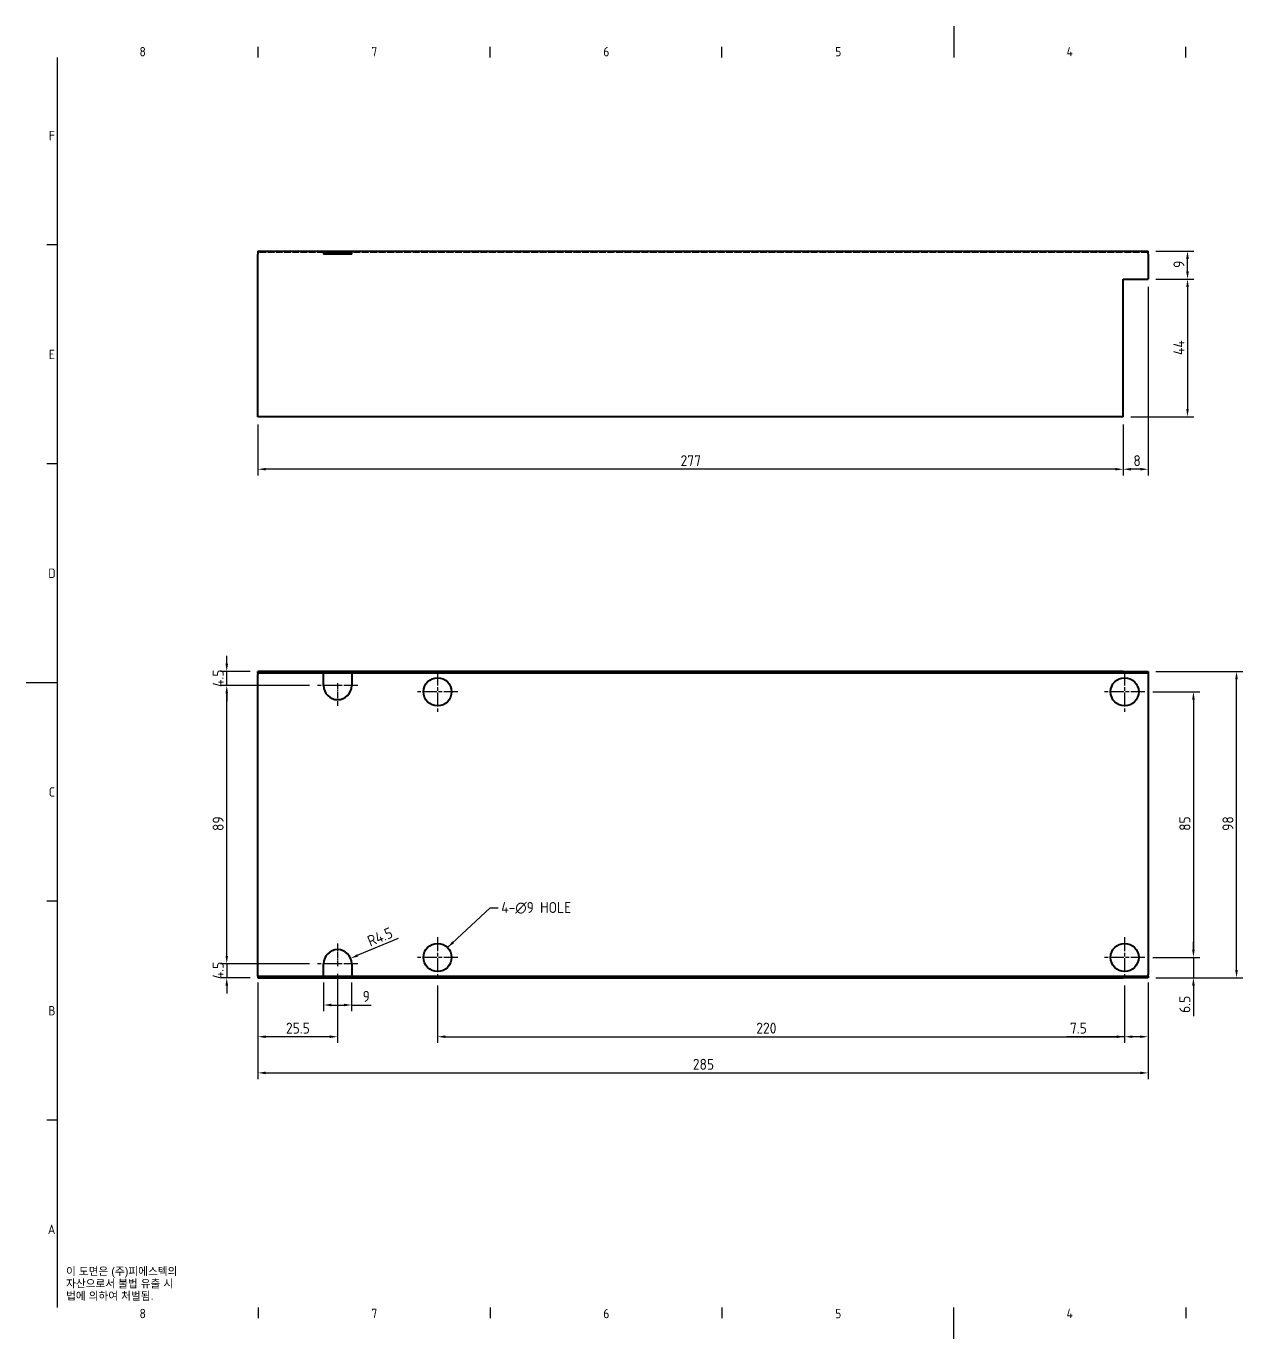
# Model space of a CAD drawing. Header units: millimetres. Extents: x 0 to 594, y 0 to 420.
# Drawn here: x 0 to 389.5, y 0 to 420 of the extents above; entities that cross this region are included whole.
import ezdxf

# ---------------------------------------------------------------- set-up
doc = ezdxf.new("R2010")
doc.units = ezdxf.units.MM
doc.linetypes.add('CHAIN', pattern=[0.3543, 0.2362, -0.0295, 0.0591, -0.0295])
doc.linetypes.add('DASHED', pattern=[0.2067, 0.1654, -0.0413])
doc.layers.get('0').update_dxf_attribs({"color": 3, "lineweight": 25})
for name, color, linetype, lineweight in [('가려진 것(ISO)', 2, 'DASHED', 18), ('가시적인 것(ISO)', 3, 'Continuous', 40), ('경계(ISO)', 7, 'Continuous', 25), ('기호(ISO)', 5, 'Continuous', 25), ('중심 표식(ISO)', 1, 'Continuous', 25), ('치수(ISO)', 2, 'Continuous', 25)]:
    doc.layers.add(name, color=color, linetype=linetype, lineweight=lineweight)
doc.styles.add('문자 텍스트_PSTEK_POSCO', font='isocp.shx')
doc.styles.add('치수 텍스트_PSTEK_POSCO', font='isocp.shx')
doc.dimstyles.new('치수_PSTEK_POSCO', dxfattribs={"dimtxt": 3.5, "dimasz": 2.5, "dimexe": 2, "dimexo": 2.5, "dimgap": 1, "dimtad": 1, "dimrnd": 1e-08, "dimdsep": 46, "dimtxsty": '치수 텍스트_PSTEK_POSCO', "dimcen": 0.09, "dimdle": 10, "dimclrd": 7, "dimclre": 7, "dimclrt": 2, "dimadec": 1, "dimazin": 2, "dimtfac": 1, "dimtmove": 0, "dimatfit": 3, "dimfxl": 0, "dimtolj": 1, "dimlwd": -1, "dimlwe": -1, "dimarcsym": 0})
doc.dimstyles.new('치수_PSTEK_POSCO$7', dxfattribs={"dimtxt": 3.5, "dimasz": 2.5, "dimexe": 2, "dimexo": 2.5, "dimgap": 1, "dimtad": 1, "dimrnd": 1e-08, "dimdsep": 46, "dimtxsty": '치수 텍스트_PSTEK_POSCO', "dimcen": 0.09, "dimdle": 10, "dimclrd": 7, "dimclre": 7, "dimclrt": 2, "dimadec": 1, "dimazin": 2, "dimtfac": 1, "dimtmove": 0, "dimatfit": 3, "dimfxl": 0, "dimtolj": 1, "dimlwd": -1, "dimlwe": -1, "dimarcsym": 0})

# ---------------------------------------------------------------- blocks, each defined once
blk = doc.blocks.new('경계 Default Border')
at = {"layer": '경계(ISO)'}
for p, q in [((74.25, 410), (74.25, 413.4)), ((148.5, 410), (148.5, 413.4)), ((222.75, 410), (222.75, 413.4)), ((371.25, 410), (371.25, 413.4)), ((10, 350), (6.6, 350)), ((10, 280), (6.6, 280)), ((10, 140), (6.6, 140)), ((10, 70), (6.6, 70)), ((74.25, 10), (74.25, 6.6)), ((148.5, 10), (148.5, 6.6)), ((222.75, 10), (222.75, 6.6)), ((371.25, 10), (371.25, 6.6))]:
    blk.add_line(p, q, dxfattribs=at)
at = {"layer": '경계(ISO)', "flags": 128}
for points in [[(297, 420), (297, 410)], [(10, 10), (10, 410)], [(0, 210), (10, 210)], [(297, 0), (297, 10)]]:
    blk.add_lwpolyline(points, dxfattribs=at)
at = {"layer": '경계(ISO)', "color": 2, "char_height": 3, "attachment_point": 7, "style": '문자 텍스트_PSTEK_POSCO'}
for s, insert in [('8', (36.27, 410.37)), ('7', (110.52, 410.39)), ('6', (184.77, 410.37)), ('5', (259.02, 410.37)), ('4', (333.1, 410.4)), ('F', (7.24, 383.5)), ('E', (7.24, 313.47)), ('D', (7.08, 243.47)), ('C', (7.24, 173.47)), ('B', (7.08, 103.47)), ('A', (6.91, 33.49)), ('8', (36.27, 6.57)), ('7', (110.52, 6.59)), ('6', (184.77, 6.57)), ('5', (259.02, 6.57)), ('4', (333.1, 6.6))]:
    blk.add_mtext(s, dxfattribs=dict(at, insert=insert))
blk = doc.blocks.new('*D23')
at = {"layer": 'Defpoints', "color": 0}
for p in [(74.2, 115.52), (359.2, 116.52), (359.2, 85.07)]:
    blk.add_point(p, dxfattribs=at)
at = {"layer": '치수(ISO)', "color": 7}
for p, q in [((359.2, 114.02), (359.2, 83.07)), ((74.2, 113.02), (74.2, 83.07)), ((76.7, 85.07), (356.7, 85.07))]:
    blk.add_line(p, q, dxfattribs=at)
for points in [[(76.7, 85.49), (76.7, 84.65), (74.2, 85.07)], [(356.7, 85.49), (356.7, 84.65), (359.2, 85.07)]]:
    blk.add_solid(points, dxfattribs=at)
at = {"layer": '치수(ISO)', "color": 2, "insert": (213.44, 87.82), "char_height": 3.5, "attachment_point": 4, "style": '치수 텍스트_PSTEK_POSCO'}
blk.add_mtext('\\A1;285', dxfattribs=at)
blk = doc.blocks.new('*D24')
at = {"layer": 'Defpoints', "color": 0}
for p in [(359.2, 213.52), (387.52, 213.52), (359.2, 115.52)]:
    blk.add_point(p, dxfattribs=at)
at = {"layer": '치수(ISO)', "color": 7}
for p, q in [((361.7, 213.52), (389.52, 213.52)), ((387.52, 118.02), (387.52, 211.02)), ((361.7, 115.52), (389.52, 115.52))]:
    blk.add_line(p, q, dxfattribs=at)
for points in [[(387.11, 211.02), (387.94, 211.02), (387.52, 213.52)], [(387.11, 118.02), (387.94, 118.02), (387.52, 115.52)]]:
    blk.add_solid(points, dxfattribs=at)
at = {"layer": '치수(ISO)', "color": 2, "insert": (384.77, 162.52), "char_height": 3.5, "attachment_point": 4, "rotation": 90, "style": '치수 텍스트_PSTEK_POSCO'}
blk.add_mtext('\\A1;98', dxfattribs=at)
blk = doc.blocks.new('*D25')
at = {"layer": 'Defpoints', "color": 0}
for p in [(358.2, 207.02), (358.2, 122.02), (373.73, 122.02)]:
    blk.add_point(p, dxfattribs=at)
at = {"layer": '치수(ISO)', "color": 7}
for p, q in [((360.7, 207.02), (375.73, 207.02)), ((373.73, 204.52), (373.73, 124.52)), ((360.7, 122.02), (375.73, 122.02))]:
    blk.add_line(p, q, dxfattribs=at)
for points in [[(373.31, 204.52), (374.15, 204.52), (373.73, 207.02)], [(373.31, 124.52), (374.15, 124.52), (373.73, 122.02)]]:
    blk.add_solid(points, dxfattribs=at)
at = {"layer": '치수(ISO)', "color": 2, "insert": (370.98, 162.52), "char_height": 3.5, "attachment_point": 4, "rotation": 90, "style": '치수 텍스트_PSTEK_POSCO'}
blk.add_mtext('\\A1;85', dxfattribs=at)
blk = doc.blocks.new('*D26')
at = {"layer": 'Defpoints', "color": 0}
for p in [(131.7, 115.52), (351.7, 115.52), (351.7, 96.65)]:
    blk.add_point(p, dxfattribs=at)
at = {"layer": '치수(ISO)', "color": 7}
for p, q in [((131.7, 113.02), (131.7, 94.65)), ((351.7, 113.02), (351.7, 94.65)), ((134.2, 96.65), (349.2, 96.65))]:
    blk.add_line(p, q, dxfattribs=at)
for points in [[(134.2, 97.07), (134.2, 96.23), (131.7, 96.65)], [(349.2, 97.07), (349.2, 96.23), (351.7, 96.65)]]:
    blk.add_solid(points, dxfattribs=at)
at = {"layer": '치수(ISO)', "color": 2, "insert": (233.76, 99.4), "char_height": 3.5, "attachment_point": 4, "style": '치수 텍스트_PSTEK_POSCO'}
blk.add_mtext('\\A1;220', dxfattribs=at)
blk = doc.blocks.new('*D27')
at = {"layer": 'Defpoints', "color": 0}
for p in [(351.7, 115.52), (359.2, 116.52), (351.7, 96.65)]:
    blk.add_point(p, dxfattribs=at)
at = {"layer": '치수(ISO)', "color": 7}
for p, q in [((359.2, 114.02), (359.2, 94.65)), ((351.7, 113.02), (351.7, 94.65)), ((351.7, 96.65), (333.18, 96.65)), ((356.7, 96.65), (354.2, 96.65))]:
    blk.add_line(p, q, dxfattribs=at)
for points in [[(354.2, 97.07), (354.2, 96.23), (351.7, 96.65)], [(356.7, 97.07), (356.7, 96.23), (359.2, 96.65)]]:
    blk.add_solid(points, dxfattribs=at)
at = {"layer": '치수(ISO)', "color": 2, "insert": (334.18, 99.4), "char_height": 3.5, "attachment_point": 4, "style": '치수 텍스트_PSTEK_POSCO'}
blk.add_mtext('\\A1;7.5', dxfattribs=at)
blk = doc.blocks.new('*D28')
at = {"layer": 'Defpoints', "color": 0}
for p in [(358.2, 122.02), (373.73, 122.02), (359.2, 115.52)]:
    blk.add_point(p, dxfattribs=at)
at = {"layer": '치수(ISO)', "color": 7}
for p, q in [((373.73, 124.52), (373.73, 127.02)), ((360.7, 122.02), (375.73, 122.02)), ((373.73, 122.02), (373.73, 115.52)), ((361.7, 115.52), (375.73, 115.52)), ((373.73, 113.02), (373.73, 103.26))]:
    blk.add_line(p, q, dxfattribs=at)
for points in [[(373.31, 124.52), (374.15, 124.52), (373.73, 122.02)], [(373.31, 113.02), (374.15, 113.02), (373.73, 115.52)]]:
    blk.add_solid(points, dxfattribs=at)
at = {"layer": '치수(ISO)', "color": 2, "insert": (370.98, 104.26), "char_height": 3.5, "attachment_point": 4, "rotation": 90, "style": '치수 텍스트_PSTEK_POSCO'}
blk.add_mtext('\\A1;6.5', dxfattribs=at)
blk = doc.blocks.new('*D29')
at = {"layer": 'Defpoints', "color": 0}
for p in [(359.2, 339.06), (351.2, 295.06), (371.83, 295.06)]:
    blk.add_point(p, dxfattribs=at)
at = {"layer": '치수(ISO)', "color": 7}
for p, q in [((361.7, 339.06), (373.83, 339.06)), ((371.83, 336.56), (371.83, 297.56)), ((353.7, 295.06), (373.83, 295.06))]:
    blk.add_line(p, q, dxfattribs=at)
for points in [[(371.41, 336.56), (372.25, 336.56), (371.83, 339.06)], [(371.41, 297.56), (372.25, 297.56), (371.83, 295.06)]]:
    blk.add_solid(points, dxfattribs=at)
at = {"layer": '치수(ISO)', "color": 2, "insert": (369.08, 314.78), "char_height": 3.5, "attachment_point": 4, "rotation": 90, "style": '치수 텍스트_PSTEK_POSCO'}
blk.add_mtext('\\A1;44', dxfattribs=at)
blk = doc.blocks.new('*D30')
at = {"layer": 'Defpoints', "color": 0}
for p in [(93.2, 120.02), (64.2, 115.52), (74.2, 115.52)]:
    blk.add_point(p, dxfattribs=at)
at = {"layer": '치수(ISO)', "color": 7}
for p, q in [((64.2, 122.52), (64.2, 125.02)), ((90.7, 120.02), (62.2, 120.02)), ((64.2, 120.02), (64.2, 115.52)), ((71.7, 115.52), (62.2, 115.52)), ((64.2, 113.02), (64.2, 110.52))]:
    blk.add_line(p, q, dxfattribs=at)
for points in [[(63.79, 122.52), (64.62, 122.52), (64.2, 120.02)], [(63.79, 113.02), (64.62, 113.02), (64.2, 115.52)]]:
    blk.add_solid(points, dxfattribs=at)
at = {"layer": '치수(ISO)', "color": 2, "insert": (61.45, 115.07), "char_height": 3.5, "attachment_point": 4, "rotation": 90, "style": '치수 텍스트_PSTEK_POSCO'}
blk.add_mtext('\\A1;4.5', dxfattribs=at)
blk = doc.blocks.new('*D31')
at = {"layer": 'Defpoints', "color": 0}
for p in [(64.2, 209.02), (93.2, 209.02), (93.2, 120.02)]:
    blk.add_point(p, dxfattribs=at)
at = {"layer": '치수(ISO)', "color": 7}
for p, q in [((90.7, 209.02), (62.2, 209.02)), ((64.2, 122.52), (64.2, 206.52)), ((90.7, 120.02), (62.2, 120.02))]:
    blk.add_line(p, q, dxfattribs=at)
for points in [[(63.79, 206.52), (64.62, 206.52), (64.2, 209.02)], [(63.79, 122.52), (64.62, 122.52), (64.2, 120.02)]]:
    blk.add_solid(points, dxfattribs=at)
at = {"layer": '치수(ISO)', "color": 2, "insert": (61.45, 162.47), "char_height": 3.5, "attachment_point": 4, "rotation": 90, "style": '치수 텍스트_PSTEK_POSCO'}
blk.add_mtext('\\A1;89', dxfattribs=at)
blk = doc.blocks.new('*D32')
at = {"layer": 'Defpoints', "color": 0}
for p in [(64.2, 213.52), (74.2, 213.52), (93.2, 209.02)]:
    blk.add_point(p, dxfattribs=at)
at = {"layer": '치수(ISO)', "color": 7}
for p, q in [((64.2, 216.02), (64.2, 218.52)), ((71.7, 213.52), (62.2, 213.52)), ((64.2, 209.02), (64.2, 213.52)), ((90.7, 209.02), (62.2, 209.02)), ((64.2, 206.52), (64.2, 204.02))]:
    blk.add_line(p, q, dxfattribs=at)
for points in [[(63.79, 216.02), (64.62, 216.02), (64.2, 213.52)], [(63.79, 206.52), (64.62, 206.52), (64.2, 209.02)]]:
    blk.add_solid(points, dxfattribs=at)
at = {"layer": '치수(ISO)', "color": 2, "insert": (61.45, 208.57), "char_height": 3.5, "attachment_point": 4, "rotation": 90, "style": '치수 텍스트_PSTEK_POSCO'}
blk.add_mtext('\\A1;4.5', dxfattribs=at)
blk = doc.blocks.new('*D33')
at = {"layer": 'Defpoints', "color": 0}
for p in [(99.7, 119.27), (74.2, 116.52), (74.2, 96.65)]:
    blk.add_point(p, dxfattribs=at)
at = {"layer": '치수(ISO)', "color": 7}
for p, q in [((74.2, 114.02), (74.2, 94.65)), ((99.7, 116.77), (99.7, 94.65)), ((97.2, 96.65), (76.7, 96.65))]:
    blk.add_line(p, q, dxfattribs=at)
for points in [[(76.7, 97.07), (76.7, 96.23), (74.2, 96.65)], [(97.2, 97.07), (97.2, 96.23), (99.7, 96.65)]]:
    blk.add_solid(points, dxfattribs=at)
at = {"layer": '치수(ISO)', "color": 2, "insert": (83.16, 99.4), "char_height": 3.5, "attachment_point": 4, "style": '치수 텍스트_PSTEK_POSCO'}
blk.add_mtext('\\A1;25.5', dxfattribs=at)
blk = doc.blocks.new('*D34')
at = {"layer": 'Defpoints', "color": 0}
for p in [(95.2, 116.52), (104.2, 116.52), (104.2, 106.8)]:
    blk.add_point(p, dxfattribs=at)
at = {"layer": '치수(ISO)', "color": 7}
for p, q in [((95.2, 114.02), (95.2, 104.8)), ((104.2, 114.02), (104.2, 104.8)), ((97.7, 106.8), (101.7, 106.8)), ((104.2, 106.8), (110.49, 106.8))]:
    blk.add_line(p, q, dxfattribs=at)
for points in [[(97.7, 107.22), (97.7, 106.38), (95.2, 106.8)], [(101.7, 107.22), (101.7, 106.38), (104.2, 106.8)]]:
    blk.add_solid(points, dxfattribs=at)
at = {"layer": '치수(ISO)', "color": 2, "insert": (107.7, 109.55), "char_height": 3.5, "attachment_point": 4, "style": '치수 텍스트_PSTEK_POSCO'}
blk.add_mtext('\\A1;9', dxfattribs=at)
blk = doc.blocks.new('*D35')
at = {"layer": 'Defpoints', "color": 0}
for p in [(99.7, 120.02), (103.86, 121.74)]:
    blk.add_point(p, dxfattribs=at)
at = {"layer": '치수(ISO)', "color": 7}
blk.add_line((119.04, 128.03), (106.17, 122.7), dxfattribs=at)
blk.add_solid([(106.01, 123.08), (106.33, 122.31), (103.86, 121.74)], dxfattribs=at)
at = {"layer": '치수(ISO)', "color": 2, "insert": (109.49, 127.05), "char_height": 3.5, "attachment_point": 4, "rotation": 22.5066, "style": '치수 텍스트_PSTEK_POSCO'}
blk.add_mtext('\\A1;R4.5', dxfattribs=at)
blk = doc.blocks.new('*D36')
at = {"layer": 'Defpoints', "color": 0}
for p in [(359.2, 348.06), (371.83, 348.06), (359.2, 339.06)]:
    blk.add_point(p, dxfattribs=at)
at = {"layer": '치수(ISO)', "color": 7}
for p, q in [((361.7, 348.06), (373.83, 348.06)), ((371.83, 341.56), (371.83, 345.56)), ((361.7, 339.06), (373.83, 339.06))]:
    blk.add_line(p, q, dxfattribs=at)
for points in [[(371.41, 345.56), (372.25, 345.56), (371.83, 348.06)], [(371.41, 341.56), (372.25, 341.56), (371.83, 339.06)]]:
    blk.add_solid(points, dxfattribs=at)
at = {"layer": '치수(ISO)', "color": 2, "insert": (369.08, 342.67), "char_height": 3.5, "attachment_point": 4, "rotation": 90, "style": '치수 텍스트_PSTEK_POSCO'}
blk.add_mtext('\\A1;9', dxfattribs=at)
blk = doc.blocks.new('*D37')
at = {"layer": 'Defpoints', "color": 0}
for p in [(359.2, 339.06), (351.2, 295.06), (351.2, 278.24)]:
    blk.add_point(p, dxfattribs=at)
at = {"layer": '치수(ISO)', "color": 7}
for p, q in [((359.2, 336.56), (359.2, 276.24)), ((351.2, 292.56), (351.2, 276.24)), ((356.7, 278.24), (353.7, 278.24))]:
    blk.add_line(p, q, dxfattribs=at)
for points in [[(353.7, 278.66), (353.7, 277.83), (351.2, 278.24)], [(356.7, 278.66), (356.7, 277.83), (359.2, 278.24)]]:
    blk.add_solid(points, dxfattribs=at)
at = {"layer": '치수(ISO)', "color": 2, "insert": (354.5, 280.99), "char_height": 3.5, "attachment_point": 4, "style": '치수 텍스트_PSTEK_POSCO'}
blk.add_mtext('\\A1;8', dxfattribs=at)
blk = doc.blocks.new('*D38')
at = {"layer": 'Defpoints', "color": 0}
for p in [(74.2, 295.06), (351.2, 295.06), (74.2, 278.24)]:
    blk.add_point(p, dxfattribs=at)
at = {"layer": '치수(ISO)', "color": 7}
for p, q in [((74.2, 292.56), (74.2, 276.24)), ((351.2, 292.56), (351.2, 276.24)), ((348.7, 278.24), (76.7, 278.24))]:
    blk.add_line(p, q, dxfattribs=at)
for points in [[(76.7, 278.66), (76.7, 277.83), (74.2, 278.24)], [(348.7, 278.66), (348.7, 277.83), (351.2, 278.24)]]:
    blk.add_solid(points, dxfattribs=at)
at = {"layer": '치수(ISO)', "color": 2, "insert": (209.51, 280.99), "char_height": 3.5, "attachment_point": 4, "style": '치수 텍스트_PSTEK_POSCO'}
blk.add_mtext('\\A1;277', dxfattribs=at)

msp = doc.modelspace()

# ---------------------------------------------------------------- linework, layer by layer
at = {"layer": '가려진 것(ISO)', "ltscale": 12.699565}
msp.add_line((95.204, 347.559), (74.204, 347.559), dxfattribs=at)
at = {"layer": '가려진 것(ISO)', "ltscale": 13.12417}
msp.add_line((359.204, 347.559), (104.204, 347.559), dxfattribs=at)
at = {"layer": '가려진 것(ISO)', "ltscale": 0.952248}
for p, q in [((127.204, 348.059), (127.204, 347.559)), ((136.204, 348.059), (136.204, 347.559)), ((347.204, 348.059), (347.204, 347.559)), ((356.204, 348.059), (356.204, 347.559)), ((95.204, 213.517), (95.204, 213.017)), ((104.204, 213.017), (104.204, 213.517)), ((95.204, 116.017), (95.204, 115.517)), ((104.204, 115.517), (104.204, 116.017))]:
    msp.add_line(p, q, dxfattribs=at)
at = {"layer": '가시적인 것(ISO)'}
for p, q in [((74.204, 348.059), (95.204, 348.059)), ((74.204, 348.059), (74.204, 347.059)), ((74.204, 295.059), (74.204, 347.059)), ((95.204, 348.059), (104.204, 348.059)), ((95.204, 348.059), (95.204, 347.059)), ((104.204, 347.559), (95.204, 347.559)), ((104.204, 347.059), (95.204, 347.059)), ((104.204, 347.059), (104.204, 348.059)), ((104.204, 348.059), (359.204, 348.059)), ((359.204, 347.059), (359.204, 348.059)), ((359.204, 347.059), (359.204, 339.059)), ((351.204, 339.059), (359.204, 339.059)), ((351.204, 295.059), (351.204, 339.059)), ((351.204, 295.059), (74.204, 295.059)), ((351.204, 213.517), (74.204, 213.517)), ((74.204, 213.017), (74.204, 213.517)), ((74.204, 213.017), (74.204, 212.517)), ((351.204, 213.017), (74.204, 213.017)), ((74.204, 116.517), (74.204, 212.517)), ((95.204, 212.517), (95.204, 213.017)), ((95.204, 209.017), (95.204, 212.517)), ((104.204, 213.017), (104.204, 212.517)), ((104.204, 212.517), (104.204, 209.017)), ((351.204, 213.517), (359.204, 213.517)), ((351.204, 213.017), (351.204, 213.517)), ((359.204, 213.017), (351.204, 213.017)), ((359.204, 213.517), (359.204, 213.017)), ((359.204, 213.017), (359.204, 212.517)), ((359.204, 212.517), (359.204, 116.517)), ((95.204, 116.517), (95.204, 120.017)), ((104.204, 120.017), (104.204, 116.517)), ((74.204, 116.017), (74.204, 116.517)), ((74.204, 116.017), (351.204, 116.017)), ((74.204, 116.017), (74.204, 115.517)), ((74.204, 115.517), (351.204, 115.517)), ((95.204, 116.017), (95.204, 116.517)), ((104.204, 116.517), (104.204, 116.017)), ((351.204, 116.017), (359.204, 116.017)), ((351.204, 115.517), (351.204, 116.017)), ((359.204, 115.517), (351.204, 115.517)), ((359.204, 116.017), (359.204, 116.517)), ((359.204, 116.017), (359.204, 115.517))]:
    msp.add_line(p, q, dxfattribs=at)
for centre in [(131.704, 207.017), (351.704, 207.017), (131.704, 122.017), (351.704, 122.017)]:
    msp.add_circle(centre, 4.5, dxfattribs=at)
for centre, start, end in [((99.704, 209.017), 180, 0), ((99.704, 120.017), 0, 180)]:
    msp.add_arc(centre, 4.5, start, end, dxfattribs=at)
at = {"layer": '중심 표식(ISO)', "linetype": 'CHAIN', "ltscale": 19.051651}
for p, q in [((131.704, 213.517), (131.704, 200.517)), ((351.704, 213.517), (351.704, 200.517)), ((106.204, 209.017), (93.204, 209.017)), ((138.204, 207.017), (125.204, 207.017)), ((358.204, 207.017), (345.204, 207.017)), ((131.704, 128.517), (131.704, 115.517)), ((351.704, 128.517), (351.704, 115.517)), ((138.204, 122.017), (125.204, 122.017)), ((358.204, 122.017), (345.204, 122.017)), ((106.204, 120.017), (93.204, 120.017))]:
    msp.add_line(p, q, dxfattribs=at)
at = {"layer": '중심 표식(ISO)', "linetype": 'CHAIN', "ltscale": 8.056153}
for p, q in [((99.704, 209.767), (99.704, 202.517)), ((99.704, 126.517), (99.704, 119.267))]:
    msp.add_line(p, q, dxfattribs=at)

# ---------------------------------------------------------------- block references
msp.add_blockref('경계 Default Border', (0, 0))

# ---------------------------------------------------------------- texts
at = {"layer": '기호(ISO)', "color": 2, "attachment_point": 4}
for s, insert, char_height, width, line_spacing_factor, style in [('{4-\\fAIGDT|b0|i0;\\H3.5000;n\\fisocp|b0|i0;\\H3.5000;9 HOLE}', (152.09, 137.885), 3.5, 25.96784, 0.6125, '치수 텍스트_PSTEK_POSCO'), ('{\\fArial|b0|i0;\\H2.5000;이 도면은 (주)피에스텍의\\P자산으로서 불법 유출 시 \\P법에 의하여 처벌됨.}', (12.755, 17.515), 2.5, 39.3061, 0.944221, '문자 텍스트_PSTEK_POSCO')]:
    msp.add_mtext(s, dxfattribs=dict(at, insert=insert, char_height=char_height, width=width, line_spacing_factor=line_spacing_factor, style=style))

# ---------------------------------------------------------------- dimensions: what is measured, and where the dimension line sits
at = {"layer": '치수(ISO)', "color": 7}
for base, p1, p2, angle, override, picture, middle in [((371.829, 348.059), (359.204, 339.059), (359.204, 348.059), 270, {"dimdec": 2, "dimtp": 0, "dimtm": 0, "dimtdec": 2, "dimtofl": 0, "dimatfit": 1}, '*D36', (371.829, 343.559)), ((371.829, 295.059), (359.204, 339.059), (351.204, 295.059), 90, {"dimdec": 2, "dimtp": 0, "dimtm": 0, "dimtdec": 2, "dimtofl": 0, "dimatfit": 1}, '*D29', (371.829, 317.059)), ((74.204, 278.244), (351.204, 295.059), (74.204, 295.059), 180, {"dimdec": 2, "dimtp": 0, "dimtm": 0, "dimtdec": 2, "dimtofl": 0, "dimatfit": 1}, '*D38', (212.704, 278.244)), ((64.204, 213.517), (93.204, 209.017), (74.204, 213.517), 90, {"dimdec": 2, "dimtp": 0, "dimtm": 0, "dimtdec": 2, "dimtofl": 1, "dimatfit": 1}, '*D32', (64.204, 211.267)), ((387.523, 213.517), (359.204, 115.517), (359.204, 213.517), 90, {"dimdec": 2, "dimtp": 0, "dimtm": 0, "dimtdec": 2, "dimtofl": 0, "dimatfit": 1}, '*D24', (387.523, 164.517)), ((64.204, 209.017), (93.204, 120.017), (93.204, 209.017), 90, {"dimdec": 2, "dimtp": 0, "dimtm": 0, "dimtdec": 2, "dimtofl": 0, "dimatfit": 1}, '*D31', (64.204, 164.517)), ((373.731, 122.017), (358.204, 207.017), (358.204, 122.017), 90, {"dimdec": 2, "dimtp": 0, "dimtm": 0, "dimtdec": 2, "dimtofl": 0, "dimatfit": 1}, '*D25', (373.731, 164.517)), ((373.731, 122.017), (359.204, 115.517), (358.204, 122.017), 90, {"dimdec": 2, "dimtp": 0, "dimtm": 0, "dimtdec": 2, "dimtofl": 1, "dimatfit": 1}, '*D28', (373.731, 106.89)), ((64.204, 115.517), (93.204, 120.017), (74.204, 115.517), 90, {"dimdec": 2, "dimtp": 0, "dimtm": 0, "dimtdec": 2, "dimtofl": 1, "dimatfit": 1}, '*D30', (64.204, 117.767)), ((359.204, 85.072), (74.204, 115.517), (359.204, 116.517), 180, {"dimdec": 2, "dimtp": 0, "dimtm": 0, "dimtdec": 2, "dimtofl": 0, "dimatfit": 1}, '*D23', (216.704, 85.072)), ((351.704, 96.651), (131.704, 115.517), (351.704, 115.517), 180, {"dimdec": 2, "dimtp": 0, "dimtm": 0, "dimtdec": 2, "dimtofl": 0, "dimatfit": 1}, '*D26', (236.954, 96.651)), ((351.704, 96.651), (359.204, 116.517), (351.704, 115.517), 180, {"dimdec": 2, "dimtp": 0, "dimtm": 0, "dimtdec": 2, "dimtofl": 0, "dimatfit": 2}, '*D27', (336.704, 96.651))]:
    dim = msp.add_linear_dim(base=base, p1=p1, p2=p2, angle=angle, dimstyle='치수_PSTEK_POSCO', override=override, dxfattribs=at)
    dim.commit()
    dim.dimension.update_dxf_attribs({"geometry": picture, "text_midpoint": middle, "dimtype": 160})
for base, p1, p2, override, picture, middle in [((351.204, 278.244), (359.204, 339.059), (351.204, 295.059), {"dimdec": 2, "dimtp": 0, "dimtm": 0, "dimtdec": 2, "dimtofl": 0, "dimatfit": 1}, '*D37', (355.204, 278.244)), ((74.204, 96.651), (99.704, 119.267), (74.204, 116.517), {"dimdec": 2, "dimtp": 0, "dimtm": 0, "dimtdec": 2, "dimtofl": 0, "dimatfit": 1}, '*D33', (86.954, 96.651)), ((104.204, 106.799), (95.204, 116.517), (104.204, 116.517), {"dimdec": 2, "dimtp": 0, "dimtm": 0, "dimtdec": 2, "dimtofl": 0, "dimatfit": 2}, '*D34', (108.596, 106.799))]:
    dim = msp.add_linear_dim(base=base, p1=p1, p2=p2, dimstyle='치수_PSTEK_POSCO', override=override, dxfattribs=at)
    dim.commit()
    dim.dimension.update_dxf_attribs({"geometry": picture, "text_midpoint": middle, "dimtype": 160})
dim = msp.add_radius_dim(center=(99.704, 120.017), mpoint=(103.862, 121.739), dimstyle='치수_PSTEK_POSCO', override={"dimdec": 2, "dimcen": 0, "dimtp": 0, "dimtm": 0, "dimtdec": 2, "dimtofl": 0}, dxfattribs=at)
dim.commit()
dim.dimension.update_dxf_attribs({"geometry": '*D35', "text_midpoint": (114.328, 126.076), "dimtype": 164})

# ---------------------------------------------------------------- leaders
at = {"layer": '기호(ISO)', "color": 7, "annotation_type": 0, "has_hookline": 1, "hookline_direction": 0, "text_width": 24.12}
msp.add_leader([(134.886, 125.199), (148.59, 137.885), (151.09, 137.885)], dimstyle='치수_PSTEK_POSCO$7', override={"dimtad": 0}, dxfattribs=at)

doc.saveas('drawing.dxf')
